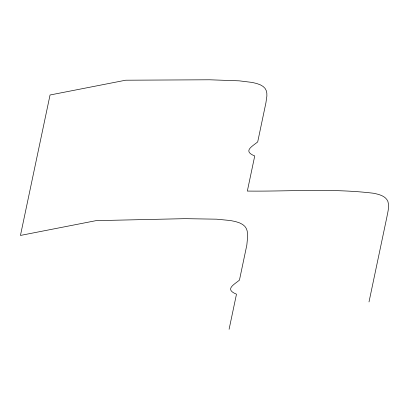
<?xml version="1.0" encoding="UTF-8"?>
<svg xmlns="http://www.w3.org/2000/svg" width="409" height="409" viewBox="0 0 409 409"><rect width="100%" height="100%" fill="white"/><g stroke="black" fill="none" stroke-linecap="round" stroke-linejoin="round"><path stroke-width="0.61" d="M229.086 329.291L236.484 294.183C224.659 289.383 233.35 285.078 239.444 280.139L246.842 245.027L247.583 237.286L247.225 231.111L246.346 228.57L244.853 226.361L242.634 224.475L239.572 222.885L235.558 221.581L230.477 220.543L216.658 219.178L185.098 218.662L96.079 220.645L20.45 235.436L50.046 94.995L125.675 80.21L209.607 79.786L239.239 80.839L252.108 82.419L256.786 83.528L260.431 84.883L263.156 86.498L265.058 88.395L266.244 90.593L266.821 93.114L266.888 95.977L265.922 102.802L257.696 141.918C251.576 146.867 242.839 151.172 254.735 155.962L247.338 191.069C289.434 191.581 331.868 188.135 373.77 193.283C379.046 194.444 385.621 195.885 387.906 201.458C389.496 206.811 387.717 212.368 386.756 217.67L369 301.934"/></g></svg>
